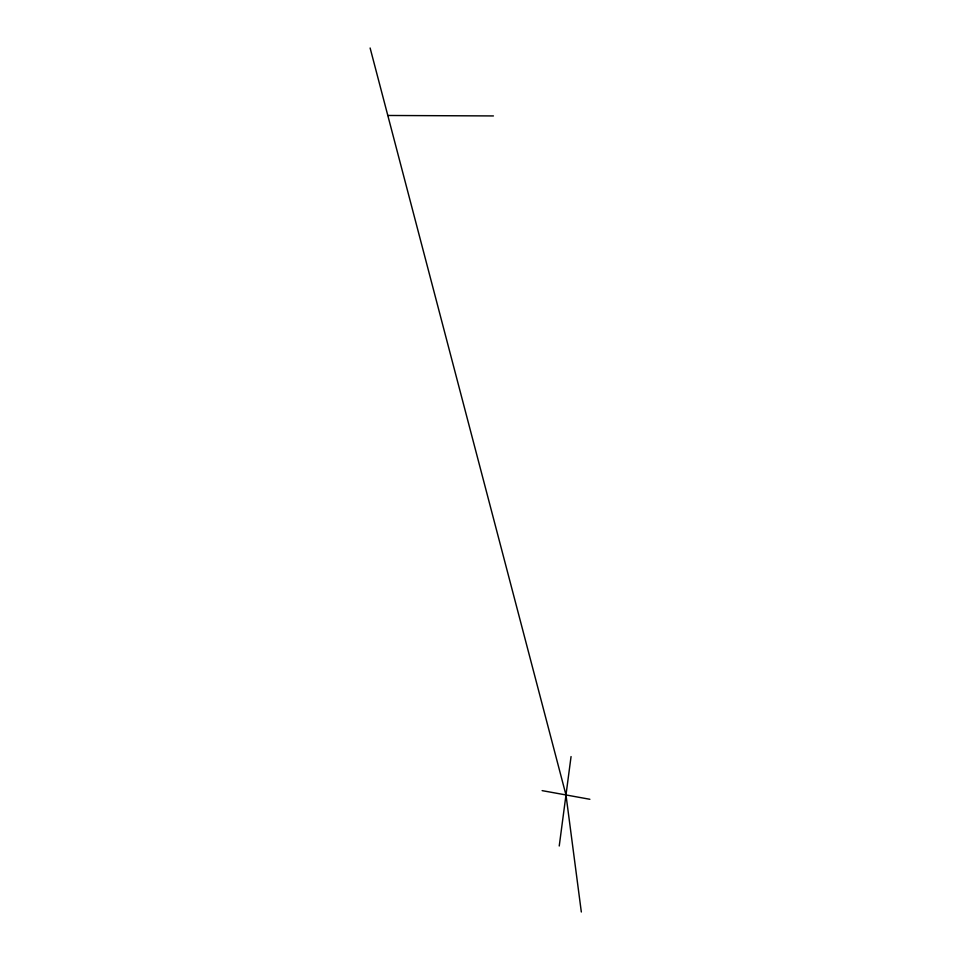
<?xml version="1.0" encoding="UTF-8"?>
<svg xmlns="http://www.w3.org/2000/svg" width="960" height="960" viewBox="0 0 960 960"><rect width="100%" height="100%" fill="white"/><g stroke="black" fill="none" stroke-linecap="round" stroke-linejoin="round"><path stroke-width="1.44" d="M559.236 846L571.056 756.576M387.816 115.476L493.428 115.932M542.124 790.632L589.884 799.284M370.116 48L565.98 794.952L581.328 912"/></g></svg>
